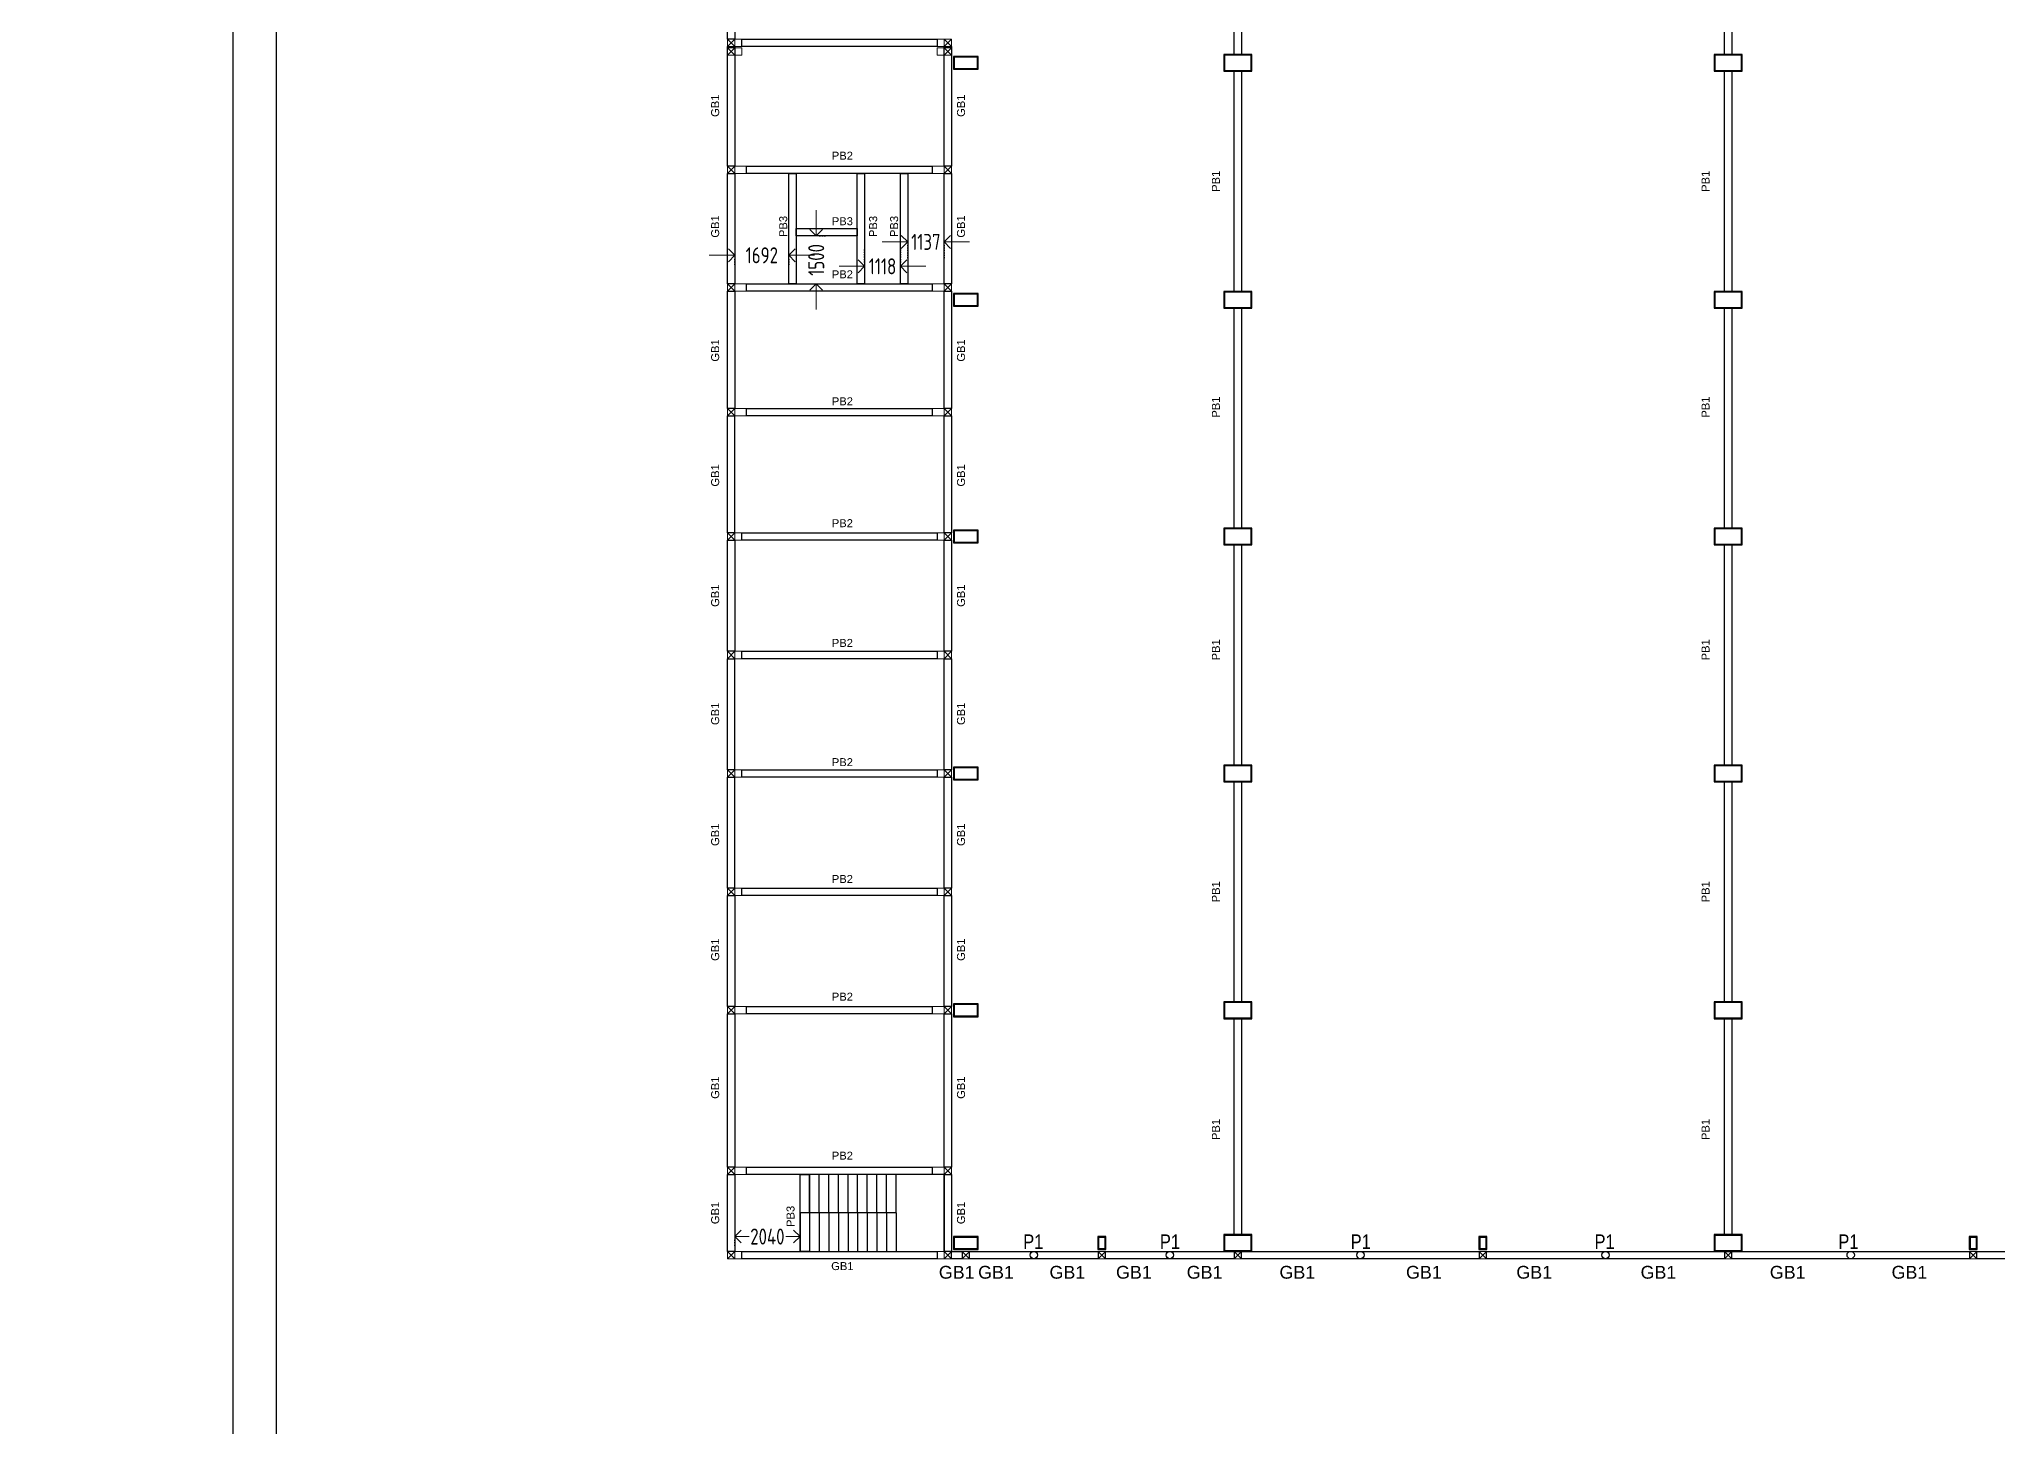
# Model space of a CAD drawing. Header units: inches. Extents: x -605 to 2991212, y -2872845 to 0.
# Drawn here: x 2440094 to 2501297, y -2107480 to -2064124 of the extents above; entities that cross this region are included whole.
import ezdxf
from ezdxf import colors
from ezdxf.entities.mleader import LeaderData, LeaderLine
from ezdxf.enums import TextEntityAlignment as Align
from ezdxf.math import Vec2, Vec3

# ---------------------------------------------------------------- set-up
doc = ezdxf.new("R2010")
doc.units = ezdxf.units.IN
doc.header["$LTSCALE"] = 600
doc.header["$MEASUREMENT"] = 0
doc.linetypes.add('DOT2', pattern=[0.125, 0, -0.125])
for name, color, linetype, lineweight in [('PV_TEXT_ROMANS', 7, 'Continuous', 0), ('rDIMension', 1, 'Continuous', 18), ('rRCC 2', 40, 'Continuous', 15), ('rSHEET', 2, 'Continuous', 30)]:
    doc.layers.add(name, color=color, linetype=linetype, lineweight=lineweight)
doc.layers.add('see level', color=2, linetype='Continuous')
doc.styles.add('DIM', font='geniso.shx', dxfattribs={"width": 0.85})
doc.styles.add('J.P', font='ARIALN.TTF')
doc.styles.get("Standard").update_dxf_attribs({"font": 'arial.ttf'})
doc.styles.add('TEXT3', font='geniso.shx')
doc.dimstyles.new('ST-100', dxfattribs={"dimscale": 100, "dimtxt": 2.5, "dimasz": 2, "dimexe": 0.18, "dimexo": 0.0625, "dimgap": 0.2, "dimtad": 0, "dimdec": 0, "dimzin": 0, "dimdsep": 46, "dimtxsty": 'DIM', "dimblk": 'OPEN90', "dimcen": 0.09, "dimclrd": 256, "dimclrt": 7, "dimadec": 0, "dimazin": 0, "dimtfac": 1, "dimtdec": 0, "dimtofl": 0, "dimtmove": 0, "dimatfit": 3, "dimldrblk": 'OPEN90', "dimfxl": 1, "dimtolj": 1, "dimtzin": 0, "dimlwd": -1, "dimarcsym": 0})

# ---------------------------------------------------------------- blocks, each defined once
blk = doc.blocks.new('_Open90')
at = {"color": 0, "linetype": 'ByBlock', "lineweight": -2}
for p, q in [((0, 0), (-1, 0)), ((-0.5, 0.5), (0, 0)), ((0, 0), (-0.5, -0.5))]:
    blk.add_line(p, q, dxfattribs=at)
blk = doc.blocks.new('*D538')
at = {"layer": 'Defpoints', "color": 0, "linetype": 'ByBlock'}
for p in [(2461829, -2070876), (2461829, -2071158), (2463521, -2071158)]:
    blk.add_point(p, dxfattribs=at)
at = {"layer": 'rDIMension'}
for p, q in [((2461429, -2070876), (2461029, -2070876)), ((2463921, -2070876), (2464321, -2070876))]:
    blk.add_line(p, q, dxfattribs=at)
at = {"layer": 'rDIMension', "color": 0, "linetype": 'DOT2', "lineweight": -2}
for p, q in [((2461829, -2071158), (2461829, -2070876)), ((2463521, -2071158), (2463521, -2070876))]:
    blk.add_line(p, q, dxfattribs=at)
at = {"layer": 'rDIMension', "linetype": 'ByBlock', "xscale": 400, "yscale": 400, "zscale": 400}
blk.add_blockref('_Open90', (2461829, -2070876), dxfattribs=at)
at = {"layer": 'rDIMension', "linetype": 'ByBlock', "xscale": 400, "yscale": 400, "zscale": 400, "rotation": 180}
blk.add_blockref('_Open90', (2463521, -2070876), dxfattribs=at)
at = {"layer": 'rDIMension', "color": 7, "linetype": 'ByBlock', "insert": (2462675, -2070876), "char_height": 500, "attachment_point": 5, "style": 'DIM'}
blk.add_mtext('\\A1;1692', dxfattribs=at)
blk = doc.blocks.new('*D539')
at = {"layer": 'Defpoints', "color": 0, "linetype": 'ByBlock'}
for p in [(2464375, -2070270), (2464642, -2070270), (2464642, -2071770)]:
    blk.add_point(p, dxfattribs=at)
at = {"layer": 'rDIMension'}
for p, q in [((2464375, -2069870), (2464375, -2069470)), ((2464375, -2072170), (2464375, -2072570))]:
    blk.add_line(p, q, dxfattribs=at)
at = {"layer": 'rDIMension', "color": 0, "linetype": 'DOT2', "lineweight": -2}
for p, q in [((2464642, -2070270), (2464375, -2070270)), ((2464642, -2071770), (2464375, -2071770))]:
    blk.add_line(p, q, dxfattribs=at)
at = {"layer": 'rDIMension', "linetype": 'ByBlock', "xscale": 400, "yscale": 400, "zscale": 400}
for p, rotation in [((2464375, -2070270), 270), ((2464375, -2071770), 90)]:
    blk.add_blockref('_Open90', p, dxfattribs=dict(at, rotation=rotation))
at = {"layer": 'rDIMension', "color": 7, "linetype": 'ByBlock', "insert": (2464375, -2071020), "char_height": 500, "attachment_point": 5, "rotation": 90, "style": 'DIM'}
blk.add_mtext('\\A1;1500', dxfattribs=at)
blk = doc.blocks.new('*D540')
at = {"layer": 'Defpoints', "color": 0, "linetype": 'ByBlock'}
for p in [(2465887, -2070704), (2467005, -2070704), (2467005, -2071221)]:
    blk.add_point(p, dxfattribs=at)
at = {"layer": 'rDIMension', "color": 0, "linetype": 'DOT2', "lineweight": -2}
for p, q in [((2465887, -2070704), (2465887, -2071221)), ((2467005, -2070704), (2467005, -2071221))]:
    blk.add_line(p, q, dxfattribs=at)
at = {"layer": 'rDIMension'}
for p, q in [((2465487, -2071221), (2465087, -2071221)), ((2467405, -2071221), (2467805, -2071221))]:
    blk.add_line(p, q, dxfattribs=at)
at = {"layer": 'rDIMension', "linetype": 'ByBlock', "xscale": 400, "yscale": 400, "zscale": 400}
blk.add_blockref('_Open90', (2465887, -2071221), dxfattribs=at)
at = {"layer": 'rDIMension', "linetype": 'ByBlock', "xscale": 400, "yscale": 400, "zscale": 400, "rotation": 180}
blk.add_blockref('_Open90', (2467005, -2071221), dxfattribs=at)
at = {"layer": 'rDIMension', "color": 7, "linetype": 'ByBlock', "insert": (2466446, -2071221), "char_height": 500, "attachment_point": 5, "style": 'DIM'}
blk.add_mtext('\\A1;1118', dxfattribs=at)
blk = doc.blocks.new('*D541')
at = {"layer": 'Defpoints', "color": 0, "linetype": 'ByBlock'}
for p in [(2468369, -2070459), (2467233, -2070945), (2468369, -2070945)]:
    blk.add_point(p, dxfattribs=at)
at = {"layer": 'rDIMension'}
for p, q in [((2466833, -2070459), (2466433, -2070459)), ((2468769, -2070459), (2469169, -2070459))]:
    blk.add_line(p, q, dxfattribs=at)
at = {"layer": 'rDIMension', "color": 0, "linetype": 'DOT2', "lineweight": -2}
for p, q in [((2467233, -2070945), (2467233, -2070459)), ((2468369, -2070945), (2468369, -2070459))]:
    blk.add_line(p, q, dxfattribs=at)
at = {"layer": 'rDIMension', "linetype": 'ByBlock', "xscale": 400, "yscale": 400, "zscale": 400}
blk.add_blockref('_Open90', (2467233, -2070459), dxfattribs=at)
at = {"layer": 'rDIMension', "linetype": 'ByBlock', "xscale": 400, "yscale": 400, "zscale": 400, "rotation": 180}
blk.add_blockref('_Open90', (2468369, -2070459), dxfattribs=at)
at = {"layer": 'rDIMension', "color": 7, "linetype": 'ByBlock', "insert": (2467801, -2070459), "char_height": 500, "attachment_point": 5, "style": 'DIM'}
blk.add_mtext('\\A1;1137', dxfattribs=at)
blk = doc.blocks.new('*D542')
at = {"layer": 'Defpoints', "color": 0, "linetype": 'ByBlock'}
for p in [(2461829, -2101535), (2461829, -2101801), (2463869, -2101801)]:
    blk.add_point(p, dxfattribs=at)
at = {"layer": 'rDIMension', "color": 0, "linetype": 'DOT2', "lineweight": -2}
for p, q in [((2461829, -2101801), (2461829, -2101535)), ((2463869, -2101801), (2463869, -2101535))]:
    blk.add_line(p, q, dxfattribs=at)
at = {"layer": 'rDIMension'}
for p, q in [((2462229, -2101535), (2462277, -2101535)), ((2463469, -2101535), (2463422, -2101535))]:
    blk.add_line(p, q, dxfattribs=at)
at = {"layer": 'rDIMension', "linetype": 'ByBlock', "xscale": 400, "yscale": 400, "zscale": 400, "rotation": 180}
blk.add_blockref('_Open90', (2461829, -2101535), dxfattribs=at)
at = {"layer": 'rDIMension', "linetype": 'ByBlock', "xscale": 400, "yscale": 400, "zscale": 400}
blk.add_blockref('_Open90', (2463869, -2101535), dxfattribs=at)
at = {"layer": 'rDIMension', "color": 7, "linetype": 'ByBlock', "insert": (2462849, -2101535), "char_height": 500, "attachment_point": 5, "style": 'DIM'}
blk.add_mtext('\\A1;2040', dxfattribs=at)
blk = doc.blocks.new('_DotBlank')
at = {"color": 0, "linetype": 'ByBlock', "lineweight": -2}
blk.add_line((-0.5, 0), (-1, 0), dxfattribs=at)
blk.add_circle((0, 0), 0.5, dxfattribs=at)

msp = doc.modelspace()

# ---------------------------------------------------------------- linework, layer by layer
at = {"color": 8, "linetype": 'ByBlock'}
for p, q in [((2463869.2, -2100797.3), (2463869.2, -2099597.3)), ((2468369.2, -2099597.3), (2463869.2, -2099597.3)), ((2464169.2, -2100797.3), (2464169.2, -2099597.3)), ((2464469.2, -2100797.3), (2464469.2, -2099597.3)), ((2464769.2, -2100797.3), (2464769.2, -2099597.3)), ((2465069.2, -2100797.3), (2465069.2, -2099597.3)), ((2465369.2, -2100797.3), (2465369.2, -2099597.3)), ((2465669.2, -2100797.3), (2465669.2, -2099597.3)), ((2465969.2, -2100797.3), (2465969.2, -2099597.3)), ((2466269.2, -2100797.3), (2466269.2, -2099597.3)), ((2466569.2, -2100797.3), (2466569.2, -2099597.3)), ((2466869.2, -2100797.3), (2466869.2, -2099597.3)), ((2468369.2, -2099597.3), (2468369.2, -2101997.3)), ((2463869.2, -2100797.3), (2463869.2, -2101997.3)), ((2466869.2, -2100797.3), (2463869.2, -2100797.3)), ((2464169.2, -2100797.3), (2464169.2, -2101997.3)), ((2464469.2, -2100797.3), (2464469.2, -2101997.3)), ((2464769.2, -2100797.3), (2464769.2, -2101997.3)), ((2465069.2, -2100797.3), (2465069.2, -2101997.3)), ((2465369.2, -2100797.3), (2465369.2, -2101997.3)), ((2465669.2, -2100797.3), (2465669.2, -2101997.3)), ((2465969.2, -2100797.3), (2465969.2, -2101997.3)), ((2466269.2, -2100797.3), (2466269.2, -2101997.3)), ((2466569.2, -2100797.3), (2466569.2, -2101997.3)), ((2466869.2, -2100797.3), (2466869.2, -2101997.3))]:
    msp.add_line(p, q, dxfattribs=at)
at = {"color": 1, "linetype": 'ByBlock'}
for points in [[(2477434.2, -2057727.4), (2477664.2, -2057727.4), (2477664.2, -2064602.4), (2477434.2, -2064602.4)], [(2492754.2, -2057727.4), (2492984.2, -2057727.4), (2492984.2, -2064602.4), (2492754.2, -2064602.4)], [(2461606, -2060462.4), (2461833.6, -2060462.4), (2461833.6, -2064123.9), (2461606, -2064123.9)], [(2461603.6, -2064353.9), (2461831.4, -2064353.9), (2461831.4, -2068095.5), (2461603.6, -2068095.5)], [(2462053.6, -2064123.9), (2468149.2, -2064123.9), (2468149.2, -2064353.9), (2462053.6, -2064353.9)], [(2468369.2, -2064353.9), (2468599.2, -2064353.9), (2468599.2, -2068095.5), (2468369.2, -2068095.5)], [(2477434.2, -2065127.4), (2477664.2, -2065127.4), (2477664.2, -2072002.4), (2477434.2, -2072002.4)], [(2492754.2, -2065127.4), (2492984.2, -2065127.4), (2492984.2, -2072002.4), (2492754.2, -2072002.4)], [(2461601.4, -2068325.5), (2461829.2, -2068325.5), (2461829.2, -2071769.9), (2461601.4, -2071769.9)], [(2462201.4, -2068095.5), (2467999.2, -2068095.5), (2467999.2, -2068325.5), (2462201.4, -2068325.5)], [(2463521.4, -2068325.5), (2463749.2, -2068325.5), (2463749.2, -2071769.9), (2463521.4, -2071769.9)], [(2465658.9, -2068325.5), (2465886.7, -2068325.5), (2465886.7, -2071769.9), (2465658.9, -2071769.9)], [(2467004.8, -2068325.5), (2467232.7, -2068325.5), (2467232.7, -2071769.9), (2467004.8, -2071769.9)], [(2468369.2, -2068325.5), (2468599.2, -2068325.5), (2468599.2, -2071769.9), (2468369.2, -2071769.9)], [(2463749.2, -2070040.1), (2465658.9, -2070040.1), (2465658.9, -2070270.1), (2463749.2, -2070270.1)], [(2461599.2, -2071999.9), (2461829.2, -2071999.9), (2461829.2, -2075659.9), (2461599.2, -2075659.9)], [(2462199.2, -2071769.9), (2467999.2, -2071769.9), (2467999.2, -2071999.9), (2462199.2, -2071999.9)], [(2468369.2, -2071999.9), (2468599.2, -2071999.9), (2468599.2, -2075659.9), (2468369.2, -2075659.9)], [(2477434.2, -2072527.4), (2477664.2, -2072527.4), (2477664.2, -2079402.4), (2477434.2, -2079402.4)], [(2492754.2, -2072527.4), (2492984.2, -2072527.4), (2492984.2, -2079402.4), (2492754.2, -2079402.4)], [(2461599.2, -2075889.9), (2461824.2, -2075889.9), (2461824.2, -2079549.9), (2461599.2, -2079549.9)], [(2462199.2, -2075659.9), (2467999.2, -2075659.9), (2467999.2, -2075889.9), (2462199.2, -2075889.9)], [(2468369.2, -2075889.9), (2468599.2, -2075889.9), (2468599.2, -2079549.9), (2468369.2, -2079549.9)], [(2462049.2, -2079549.9), (2468149.2, -2079549.9), (2468149.2, -2079779.9), (2462049.2, -2079779.9)], [(2461599.2, -2079779.9), (2461829.2, -2079779.9), (2461829.2, -2083249.9), (2461599.2, -2083249.9)], [(2468369.2, -2079779.9), (2468599.2, -2079779.9), (2468599.2, -2083249.9), (2468369.2, -2083249.9)], [(2477434.2, -2079927.4), (2477664.2, -2079927.4), (2477664.2, -2086802.4), (2477434.2, -2086802.4)], [(2492754.2, -2079927.4), (2492984.2, -2079927.4), (2492984.2, -2086802.4), (2492754.2, -2086802.4)], [(2462049.2, -2083249.9), (2468149.2, -2083249.9), (2468149.2, -2083479.9), (2462049.2, -2083479.9)], [(2461599.2, -2083479.9), (2461824.2, -2083479.9), (2461824.2, -2086949.9), (2461599.2, -2086949.9)], [(2468369.2, -2083479.9), (2468599.2, -2083479.9), (2468599.2, -2086949.9), (2468369.2, -2086949.9)], [(2462049.2, -2086949.9), (2468149.2, -2086949.9), (2468149.2, -2087179.9), (2462049.2, -2087179.9)], [(2461599.2, -2087179.9), (2461824.2, -2087179.9), (2461824.2, -2090649.9), (2461599.2, -2090649.9)], [(2468369.2, -2087179.9), (2468599.2, -2087179.9), (2468599.2, -2090649.9), (2468369.2, -2090649.9)], [(2477434.2, -2087327.4), (2477664.2, -2087327.4), (2477664.2, -2094202.4), (2477434.2, -2094202.4)], [(2492754.2, -2087327.4), (2492984.2, -2087327.4), (2492984.2, -2094202.4), (2492754.2, -2094202.4)], [(2462049.2, -2090649.9), (2468149.2, -2090649.9), (2468149.2, -2090879.9), (2462049.2, -2090879.9)], [(2461599.2, -2090879.9), (2461829.2, -2090879.9), (2461829.2, -2094349.9), (2461599.2, -2094349.9)], [(2468369.2, -2090879.9), (2468599.2, -2090879.9), (2468599.2, -2094349.9), (2468369.2, -2094349.9)], [(2462199.2, -2094349.9), (2467999.2, -2094349.9), (2467999.2, -2094579.9), (2462199.2, -2094579.9)], [(2461829.2, -2099367.3), (2461599.2, -2099367.3), (2461599.2, -2094579.9), (2461829.2, -2094579.9)], [(2468369.2, -2094579.9), (2468599.2, -2094579.9), (2468599.2, -2099367.3), (2468369.2, -2099367.3)], [(2477434.2, -2094727.4), (2477664.2, -2094727.4), (2477664.2, -2101472.3), (2477434.2, -2101472.3)], [(2492754.2, -2094727.4), (2492984.2, -2094727.4), (2492984.2, -2101472.3), (2492754.2, -2101472.3)], [(2461829.2, -2101997.3), (2461599.2, -2101997.3), (2461599.2, -2099597.3), (2461829.2, -2099597.3)], [(2462199.2, -2099367.3), (2467999.2, -2099367.3), (2467999.2, -2099597.3), (2462199.2, -2099597.3)], [(2463869.2, -2099597.3), (2464169.2, -2099597.3), (2464169.2, -2101997.3), (2463869.2, -2101997.3)], [(2468369.2, -2099597.3), (2468599.2, -2099597.3), (2468599.2, -2101997.3), (2468369.2, -2101997.3)], [(2462049.2, -2101997.3), (2468149.2, -2101997.3), (2468149.2, -2102227.3), (2462049.2, -2102227.3)], [(2468599.2, -2101997.3), (2468934.2, -2101997.3), (2468934.2, -2102227.3), (2468599.2, -2102227.3)], [(2468599.2, -2101997.3), (2468934.2, -2101997.3), (2468934.2, -2102227.3), (2468599.2, -2102227.3)], [(2469164.2, -2101997.3), (2473184.2, -2101997.3), (2473184.2, -2102227.3), (2469164.2, -2102227.3)], [(2473414.2, -2101997.3), (2477434.2, -2101997.3), (2477434.2, -2102227.3), (2473414.2, -2102227.3)], [(2477664.2, -2101997.3), (2485094.2, -2101997.3), (2485094.2, -2102227.3), (2477664.2, -2102227.3)], [(2485324.2, -2101997.3), (2492754.2, -2101997.3), (2492754.2, -2102227.3), (2485324.2, -2102227.3)], [(2492984.2, -2101997.3), (2500414.2, -2101997.3), (2500414.2, -2102227.3), (2492984.2, -2102227.3)], [(2500644.2, -2101997.3), (2508074.2, -2101997.3), (2508074.2, -2102227.3), (2500644.2, -2102227.3)]]:
    msp.add_lwpolyline(points, close=True, dxfattribs=at)
at = {"color": 6, "linetype": 'ByBlock'}
for points in [[(2469434.2, -2065064.9), (2469434.2, -2064664.9), (2468664.2, -2064664.9), (2468664.2, -2065064.9)], [(2477989.2, -2065127.4), (2477989.2, -2064602.4), (2477109.2, -2064602.4), (2477109.2, -2065127.4)], [(2493309.2, -2065127.4), (2493309.2, -2064602.4), (2492429.2, -2064602.4), (2492429.2, -2065127.4)], [(2469434.2, -2072464.9), (2469434.2, -2072064.9), (2468664.2, -2072064.9), (2468664.2, -2072464.9)], [(2477989.2, -2072527.4), (2477989.2, -2072002.4), (2477109.2, -2072002.4), (2477109.2, -2072527.4)], [(2493309.2, -2072527.4), (2493309.2, -2072002.4), (2492429.2, -2072002.4), (2492429.2, -2072527.4)], [(2469434.2, -2079864.9), (2469434.2, -2079464.9), (2468664.2, -2079464.9), (2468664.2, -2079864.9)], [(2477989.2, -2079927.4), (2477989.2, -2079402.4), (2477109.2, -2079402.4), (2477109.2, -2079927.4)], [(2493309.2, -2079927.4), (2493309.2, -2079402.4), (2492429.2, -2079402.4), (2492429.2, -2079927.4)], [(2469434.2, -2087264.9), (2469434.2, -2086864.9), (2468664.2, -2086864.9), (2468664.2, -2087264.9)], [(2477989.2, -2087327.4), (2477989.2, -2086802.4), (2477109.2, -2086802.4), (2477109.2, -2087327.4)], [(2493309.2, -2087327.4), (2493309.2, -2086802.4), (2492429.2, -2086802.4), (2492429.2, -2087327.4)], [(2469434.2, -2094664.9), (2469434.2, -2094264.9), (2468664.2, -2094264.9), (2468664.2, -2094664.9)], [(2477989.2, -2094727.4), (2477989.2, -2094202.4), (2477109.2, -2094202.4), (2477109.2, -2094727.4)], [(2493309.2, -2094727.4), (2493309.2, -2094202.4), (2492429.2, -2094202.4), (2492429.2, -2094727.4)], [(2469434.2, -2101934.8), (2469434.2, -2101534.8), (2468664.2, -2101534.8), (2468664.2, -2101934.8)], [(2469434.2, -2101934.8), (2469434.2, -2101534.8), (2468664.2, -2101534.8), (2468664.2, -2101934.8)], [(2473424.2, -2101534.8), (2473174.2, -2101534.8), (2473174.2, -2101934.8), (2473424.2, -2101934.8)], [(2477989.2, -2101997.3), (2477989.2, -2101472.3), (2477109.2, -2101472.3), (2477109.2, -2101997.3)], [(2485334.2, -2101534.8), (2485084.2, -2101534.8), (2485084.2, -2101934.8), (2485334.2, -2101934.8)], [(2493309.2, -2101997.3), (2493309.2, -2101472.3), (2492429.2, -2101472.3), (2492429.2, -2101997.3)], [(2500654.2, -2101534.8), (2500404.2, -2101534.8), (2500404.2, -2101934.8), (2500654.2, -2101934.8)]]:
    msp.add_lwpolyline(points, close=True, dxfattribs=at)
at = {"color": 3, "linetype": 'ByBlock'}
for points in [[(2469409.2, -2065039.9), (2469409.2, -2064689.9), (2468689.2, -2064689.9), (2468689.2, -2065039.9)], [(2477964.2, -2065102.4), (2477964.2, -2064627.4), (2477134.2, -2064627.4), (2477134.2, -2065102.4)], [(2493284.2, -2065102.4), (2493284.2, -2064627.4), (2492454.2, -2064627.4), (2492454.2, -2065102.4)], [(2469409.2, -2072439.9), (2469409.2, -2072089.9), (2468689.2, -2072089.9), (2468689.2, -2072439.9)], [(2477964.2, -2072502.4), (2477964.2, -2072027.4), (2477134.2, -2072027.4), (2477134.2, -2072502.4)], [(2493284.2, -2072502.4), (2493284.2, -2072027.4), (2492454.2, -2072027.4), (2492454.2, -2072502.4)], [(2469409.2, -2079839.9), (2469409.2, -2079489.9), (2468689.2, -2079489.9), (2468689.2, -2079839.9)], [(2477964.2, -2079902.4), (2477964.2, -2079427.4), (2477134.2, -2079427.4), (2477134.2, -2079902.4)], [(2493284.2, -2079902.4), (2493284.2, -2079427.4), (2492454.2, -2079427.4), (2492454.2, -2079902.4)], [(2469409.2, -2087239.9), (2469409.2, -2086889.9), (2468689.2, -2086889.9), (2468689.2, -2087239.9)], [(2477964.2, -2087302.4), (2477964.2, -2086827.4), (2477134.2, -2086827.4), (2477134.2, -2087302.4)], [(2493284.2, -2087302.4), (2493284.2, -2086827.4), (2492454.2, -2086827.4), (2492454.2, -2087302.4)], [(2469409.2, -2094639.9), (2469409.2, -2094289.9), (2468689.2, -2094289.9), (2468689.2, -2094639.9)], [(2477964.2, -2094702.4), (2477964.2, -2094227.4), (2477134.2, -2094227.4), (2477134.2, -2094702.4)], [(2493284.2, -2094702.4), (2493284.2, -2094227.4), (2492454.2, -2094227.4), (2492454.2, -2094702.4)], [(2469409.2, -2101909.8), (2469409.2, -2101559.8), (2468689.2, -2101559.8), (2468689.2, -2101909.8)], [(2469409.2, -2101909.8), (2469409.2, -2101559.8), (2468689.2, -2101559.8), (2468689.2, -2101909.8)], [(2473399.2, -2101559.8), (2473199.2, -2101559.8), (2473199.2, -2101909.8), (2473399.2, -2101909.8)], [(2477964.2, -2101972.3), (2477964.2, -2101497.3), (2477134.2, -2101497.3), (2477134.2, -2101972.3)], [(2485309.2, -2101559.8), (2485109.2, -2101559.8), (2485109.2, -2101909.8), (2485309.2, -2101909.8)], [(2493284.2, -2101972.3), (2493284.2, -2101497.3), (2492454.2, -2101497.3), (2492454.2, -2101972.3)], [(2500629.2, -2101559.8), (2500429.2, -2101559.8), (2500429.2, -2101909.8), (2500629.2, -2101909.8)]]:
    msp.add_lwpolyline(points, close=True, dxfattribs=at)
at = {"color": 8, "linetype": 'ByBlock'}
for centre in [(2471174.2, -2102112.3), (2475424.2, -2102112.3), (2481379.2, -2102112.3), (2489039.2, -2102112.3), (2489039.2, -2102112.3), (2496699.2, -2102112.3), (2496699.2, -2102112.3)]:
    msp.add_circle(centre, 115, dxfattribs=at)
at = {"layer": 'rRCC 2', "color": 6}
for p, q in [((2461603.6, -2064123.9), (2461833.6, -2064353.9)), ((2461603.6, -2064353.9), (2461833.6, -2064123.9)), ((2468599.2, -2064123.9), (2468369.2, -2064353.9)), ((2468599.2, -2064353.9), (2468369.2, -2064123.9)), ((2461599.2, -2064393.9), (2461829.2, -2064623.9)), ((2461599.2, -2064623.9), (2461829.2, -2064393.9)), ((2468599.2, -2064393.9), (2468369.2, -2064623.9)), ((2468599.2, -2064623.9), (2468369.2, -2064393.9)), ((2461601.4, -2068095.5), (2461831.4, -2068325.5)), ((2461601.4, -2068325.5), (2461831.4, -2068095.5)), ((2468599.2, -2068095.5), (2468369.2, -2068325.5)), ((2468599.2, -2068325.5), (2468369.2, -2068095.5)), ((2461599.2, -2071769.9), (2461829.2, -2071999.9)), ((2461599.2, -2071999.9), (2461829.2, -2071769.9)), ((2468599.2, -2071769.9), (2468369.2, -2071999.9)), ((2468599.2, -2071999.9), (2468369.2, -2071769.9)), ((2461599.2, -2075659.9), (2461829.2, -2075889.9)), ((2461599.2, -2075889.9), (2461829.2, -2075659.9)), ((2468599.2, -2075659.9), (2468369.2, -2075889.9)), ((2468599.2, -2075889.9), (2468369.2, -2075659.9)), ((2461599.2, -2079549.9), (2461829.2, -2079779.9)), ((2461599.2, -2079779.9), (2461829.2, -2079549.9)), ((2468599.2, -2079549.9), (2468369.2, -2079779.9)), ((2468599.2, -2079779.9), (2468369.2, -2079549.9)), ((2461599.2, -2083249.9), (2461829.2, -2083479.9)), ((2461599.2, -2083479.9), (2461829.2, -2083249.9)), ((2468599.2, -2083249.9), (2468369.2, -2083479.9)), ((2468599.2, -2083479.9), (2468369.2, -2083249.9)), ((2461599.2, -2086949.9), (2461829.2, -2087179.9)), ((2461599.2, -2087179.9), (2461829.2, -2086949.9)), ((2468599.2, -2086949.9), (2468369.2, -2087179.9)), ((2468599.2, -2087179.9), (2468369.2, -2086949.9)), ((2461599.2, -2090649.9), (2461829.2, -2090879.9)), ((2461599.2, -2090879.9), (2461829.2, -2090649.9)), ((2468599.2, -2090649.9), (2468369.2, -2090879.9)), ((2468599.2, -2090879.9), (2468369.2, -2090649.9)), ((2461599.2, -2094349.9), (2461829.2, -2094579.9)), ((2461599.2, -2094579.9), (2461829.2, -2094349.9)), ((2468599.2, -2094349.9), (2468369.2, -2094579.9)), ((2468599.2, -2094579.9), (2468369.2, -2094349.9)), ((2461599.2, -2099367.3), (2461829.2, -2099597.3)), ((2461599.2, -2099597.3), (2461829.2, -2099367.3)), ((2468599.2, -2099367.3), (2468369.2, -2099597.3)), ((2468599.2, -2099597.3), (2468369.2, -2099367.3)), ((2461599.2, -2101997.3), (2461829.2, -2102227.3)), ((2461599.2, -2102227.3), (2461829.2, -2101997.3)), ((2468599.2, -2101997.3), (2468369.2, -2102227.3)), ((2468599.2, -2102227.3), (2468369.2, -2101997.3)), ((2469164.2, -2101997.3), (2468934.2, -2102227.3)), ((2469164.2, -2102227.3), (2468934.2, -2101997.3)), ((2469164.2, -2101997.3), (2468934.2, -2102227.3)), ((2469164.2, -2102227.3), (2468934.2, -2101997.3)), ((2473414.2, -2101997.3), (2473184.2, -2102227.3)), ((2473414.2, -2102227.3), (2473184.2, -2101997.3)), ((2477664.2, -2101997.3), (2477434.2, -2102227.3)), ((2477664.2, -2102227.3), (2477434.2, -2101997.3)), ((2485324.2, -2101997.3), (2485094.2, -2102227.3)), ((2485324.2, -2102227.3), (2485094.2, -2101997.3)), ((2492984.2, -2101997.3), (2492754.2, -2102227.3)), ((2492984.2, -2102227.3), (2492754.2, -2101997.3)), ((2500644.2, -2101997.3), (2500414.2, -2102227.3)), ((2500644.2, -2102227.3), (2500414.2, -2101997.3))]:
    msp.add_line(p, q, dxfattribs=at)
for points in [[(2461603.6, -2064353.9), (2461603.6, -2064123.9), (2462053.6, -2064123.9), (2462053.6, -2064353.9)], [(2461603.6, -2064123.9), (2461833.6, -2064123.9), (2461833.6, -2064353.9), (2461603.6, -2064353.9)], [(2468599.2, -2064353.9), (2468599.2, -2064123.9), (2468149.2, -2064123.9), (2468149.2, -2064353.9)], [(2468599.2, -2064123.9), (2468369.2, -2064123.9), (2468369.2, -2064353.9), (2468599.2, -2064353.9)], [(2461599.2, -2064623.9), (2461599.2, -2064393.9), (2462049.2, -2064393.9), (2462049.2, -2064623.9)], [(2461599.2, -2064393.9), (2461829.2, -2064393.9), (2461829.2, -2064623.9), (2461599.2, -2064623.9)], [(2468599.2, -2064623.9), (2468599.2, -2064393.9), (2468149.2, -2064393.9), (2468149.2, -2064623.9)], [(2468599.2, -2064393.9), (2468369.2, -2064393.9), (2468369.2, -2064623.9), (2468599.2, -2064623.9)], [(2461601.4, -2068325.5), (2461601.4, -2068095.5), (2462201.4, -2068095.5), (2462201.4, -2068325.5)], [(2461601.4, -2068095.5), (2461831.4, -2068095.5), (2461831.4, -2068325.5), (2461601.4, -2068325.5)], [(2468599.2, -2068325.5), (2468599.2, -2068095.5), (2467999.2, -2068095.5), (2467999.2, -2068325.5)], [(2468599.2, -2068095.5), (2468369.2, -2068095.5), (2468369.2, -2068325.5), (2468599.2, -2068325.5)], [(2461599.2, -2071999.9), (2461599.2, -2071769.9), (2462199.2, -2071769.9), (2462199.2, -2071999.9)], [(2461599.2, -2071769.9), (2461829.2, -2071769.9), (2461829.2, -2071999.9), (2461599.2, -2071999.9)], [(2468599.2, -2071999.9), (2468599.2, -2071769.9), (2467999.2, -2071769.9), (2467999.2, -2071999.9)], [(2468599.2, -2071769.9), (2468369.2, -2071769.9), (2468369.2, -2071999.9), (2468599.2, -2071999.9)], [(2461599.2, -2075889.9), (2461599.2, -2075659.9), (2462199.2, -2075659.9), (2462199.2, -2075889.9)], [(2461599.2, -2075659.9), (2461829.2, -2075659.9), (2461829.2, -2075889.9), (2461599.2, -2075889.9)], [(2468599.2, -2075889.9), (2468599.2, -2075659.9), (2467999.2, -2075659.9), (2467999.2, -2075889.9)], [(2468599.2, -2075659.9), (2468369.2, -2075659.9), (2468369.2, -2075889.9), (2468599.2, -2075889.9)], [(2461599.2, -2079779.9), (2461599.2, -2079549.9), (2462049.2, -2079549.9), (2462049.2, -2079779.9)], [(2461599.2, -2079549.9), (2461829.2, -2079549.9), (2461829.2, -2079779.9), (2461599.2, -2079779.9)], [(2468599.2, -2079779.9), (2468599.2, -2079549.9), (2468149.2, -2079549.9), (2468149.2, -2079779.9)], [(2468599.2, -2079549.9), (2468369.2, -2079549.9), (2468369.2, -2079779.9), (2468599.2, -2079779.9)], [(2461599.2, -2083479.9), (2461599.2, -2083249.9), (2462049.2, -2083249.9), (2462049.2, -2083479.9)], [(2461599.2, -2083249.9), (2461829.2, -2083249.9), (2461829.2, -2083479.9), (2461599.2, -2083479.9)], [(2468599.2, -2083479.9), (2468599.2, -2083249.9), (2468149.2, -2083249.9), (2468149.2, -2083479.9)], [(2468599.2, -2083249.9), (2468369.2, -2083249.9), (2468369.2, -2083479.9), (2468599.2, -2083479.9)], [(2461599.2, -2087179.9), (2461599.2, -2086949.9), (2462049.2, -2086949.9), (2462049.2, -2087179.9)], [(2461599.2, -2086949.9), (2461829.2, -2086949.9), (2461829.2, -2087179.9), (2461599.2, -2087179.9)], [(2468599.2, -2087179.9), (2468599.2, -2086949.9), (2468149.2, -2086949.9), (2468149.2, -2087179.9)], [(2468599.2, -2086949.9), (2468369.2, -2086949.9), (2468369.2, -2087179.9), (2468599.2, -2087179.9)], [(2461599.2, -2090879.9), (2461599.2, -2090649.9), (2462049.2, -2090649.9), (2462049.2, -2090879.9)], [(2461599.2, -2090649.9), (2461829.2, -2090649.9), (2461829.2, -2090879.9), (2461599.2, -2090879.9)], [(2468599.2, -2090879.9), (2468599.2, -2090649.9), (2468149.2, -2090649.9), (2468149.2, -2090879.9)], [(2468599.2, -2090649.9), (2468369.2, -2090649.9), (2468369.2, -2090879.9), (2468599.2, -2090879.9)], [(2461599.2, -2094579.9), (2461599.2, -2094349.9), (2462199.2, -2094349.9), (2462199.2, -2094579.9)], [(2461599.2, -2094349.9), (2461829.2, -2094349.9), (2461829.2, -2094579.9), (2461599.2, -2094579.9)], [(2468599.2, -2094579.9), (2468599.2, -2094349.9), (2467999.2, -2094349.9), (2467999.2, -2094579.9)], [(2468599.2, -2094349.9), (2468369.2, -2094349.9), (2468369.2, -2094579.9), (2468599.2, -2094579.9)], [(2461599.2, -2099597.3), (2461599.2, -2099367.3), (2462199.2, -2099367.3), (2462199.2, -2099597.3)], [(2461599.2, -2099367.3), (2461829.2, -2099367.3), (2461829.2, -2099597.3), (2461599.2, -2099597.3)], [(2468599.2, -2099597.3), (2468599.2, -2099367.3), (2467999.2, -2099367.3), (2467999.2, -2099597.3)], [(2468599.2, -2099367.3), (2468369.2, -2099367.3), (2468369.2, -2099597.3), (2468599.2, -2099597.3)], [(2461599.2, -2102227.3), (2461599.2, -2101997.3), (2462049.2, -2101997.3), (2462049.2, -2102227.3)], [(2461599.2, -2101997.3), (2461829.2, -2101997.3), (2461829.2, -2102227.3), (2461599.2, -2102227.3)], [(2468599.2, -2102227.3), (2468599.2, -2101997.3), (2468149.2, -2101997.3), (2468149.2, -2102227.3)], [(2468599.2, -2101997.3), (2468369.2, -2101997.3), (2468369.2, -2102227.3), (2468599.2, -2102227.3)], [(2469164.2, -2101997.3), (2468934.2, -2101997.3), (2468934.2, -2102227.3), (2469164.2, -2102227.3)], [(2469164.2, -2101997.3), (2468934.2, -2101997.3), (2468934.2, -2102227.3), (2469164.2, -2102227.3)], [(2473414.2, -2101997.3), (2473184.2, -2101997.3), (2473184.2, -2102227.3), (2473414.2, -2102227.3)], [(2477664.2, -2101997.3), (2477434.2, -2101997.3), (2477434.2, -2102227.3), (2477664.2, -2102227.3)], [(2485324.2, -2101997.3), (2485094.2, -2101997.3), (2485094.2, -2102227.3), (2485324.2, -2102227.3)], [(2492984.2, -2101997.3), (2492754.2, -2101997.3), (2492754.2, -2102227.3), (2492984.2, -2102227.3)], [(2500644.2, -2101997.3), (2500414.2, -2101997.3), (2500414.2, -2102227.3), (2500644.2, -2102227.3)]]:
    msp.add_lwpolyline(points, close=True, dxfattribs=at)
at = {"layer": 'rSHEET'}
msp.add_lwpolyline([(2546706, -2154960.9), (2546706, -2012738.5), (2446144.6, -2012738.5), (2446144.6, -2154960.9)], close=True, dxfattribs=at)
msp.add_lwpolyline([(2545354, -2152590.5), (2545354, -2015108.9, 0.4142136), (2544338.1, -2014093), (2448512.4, -2014093, 0.4142136), (2447496.6, -2015108.9), (2447496.6, -2152590.5, 0.4142136), (2448512.4, -2153606.4), (2544338.1, -2153606.4, 0.4142136)], format="xyb", close=True, dxfattribs=at)
at = {"layer": 'see level', "color": 4, "linetype": 'ByBlock', "lineweight": 20}
msp.add_line((2461829.2, -2071769.9), (2461599.2, -2071769.9), dxfattribs=at)

# ---------------------------------------------------------------- texts
at = {"layer": 'PV_TEXT_ROMANS', "char_height": 450, "width": 2135.966, "attachment_point": 1, "style": 'J.P'}
for insert in [(2470090.2, -2101469), (2474361.3, -2101469), (2480321.4, -2101469), (2487941, -2101469), (2495560.3, -2101469)]:
    msp.add_mtext('\\pxqc;P1', dxfattribs=dict(at, insert=insert))
at = {"layer": 'rRCC 2'}
for s, p in [('GB1', (2461216.7, -2066203.5)), ('GB1', (2468899, -2066203.5)), ('PB1', (2476862.7, -2068563.8)), ('PB1', (2492163.9, -2068563.8)), ('GB1', (2461216.7, -2069976.3)), ('PB3', (2463343.1, -2069976.3)), ('PB3', (2466153.3, -2069976.3)), ('PB3', (2466808, -2069976.3)), ('GB1', (2468899, -2069976.3)), ('GB1', (2461216.7, -2073850.1)), ('GB1', (2468899, -2073850.1)), ('PB1', (2476862.7, -2075618.1)), ('PB1', (2492163.9, -2075618.1)), ('GB1', (2461216.7, -2077753.4)), ('GB1', (2468899, -2077753.4)), ('GB1', (2461216.7, -2081512.6)), ('GB1', (2468899, -2081512.6)), ('PB1', (2476862.7, -2083202.9)), ('PB1', (2492163.9, -2083202.9)), ('GB1', (2461216.7, -2085203.4)), ('GB1', (2468899, -2085203.4)), ('GB1', (2461216.7, -2088981.9)), ('GB1', (2468899, -2088981.9)), ('PB1', (2476862.7, -2090761.8)), ('PB1', (2492163.9, -2090761.8)), ('GB1', (2461216.7, -2092573.3)), ('GB1', (2468899, -2092573.3)), ('GB1', (2461216.7, -2096883.2)), ('GB1', (2468899, -2096883.2)), ('PB1', (2476862.7, -2098188.3)), ('PB1', (2492163.9, -2098188.3)), ('GB1', (2461216.7, -2100798.2)), ('GB1', (2468899, -2100798.2)), ('PB3', (2463571.5, -2100904.7))]:
    msp.add_text(s, height=250, rotation=90, dxfattribs=at).set_placement(p, align=Align.MIDDLE_CENTER)
for s, height, p in [('PB2', 250, (2465191.8, -2067763.9)), ('PB3', 250, (2465191.8, -2069812)), ('PB2', 250, (2465191.8, -2071470.7)), ('PB2', 250, (2465191.8, -2075438.3)), ('PB2', 250, (2465191.8, -2079246.2)), ('PB2', 250, (2465191.8, -2082987.8)), ('PB2', 250, (2465191.8, -2086712.8)), ('PB2', 250, (2465191.8, -2090363)), ('PB2', 250, (2465191.8, -2094039.7)), ('PB2', 250, (2465191.8, -2099007.2)), ('GB1', 250, (2465191.8, -2102457.9)), ('GB1', 400, (2468765, -2102651.4)), ('GB1', 400, (2469992.7, -2102651.4)), ('GB1', 400, (2472222.5, -2102651.4)), ('GB1', 400, (2474301.2, -2102651.4)), ('GB1', 400, (2476510.9, -2102651.4)), ('GB1', 400, (2479408.5, -2102651.4)), ('GB1', 400, (2483363.1, -2102651.4)), ('GB1', 400, (2486810.4, -2102651.4)), ('GB1', 400, (2490692.4, -2102651.4)), ('GB1', 400, (2494730.4, -2102651.4)), ('GB1', 400, (2498535.2, -2102651.4))]:
    msp.add_text(s, height=height, dxfattribs=at).set_placement(p, align=Align.MIDDLE_CENTER)

# ---------------------------------------------------------------- dimensions: what is measured, and where the dimension line sits
at = {"layer": 'rDIMension', "color": 1, "linetype": 'ByBlock'}
dim = msp.add_linear_dim(base=(2464375.5, -2070270.1), p1=(2464641.7, -2071769.9), p2=(2464641.7, -2070270.1), angle=90, dimstyle='ST-100', override={"dimtxt": 5, "dimasz": 4, "dimexe": 0, "dimexo": 0, "dimblk": 'Open90', "dimtmove": 1, "dimfxl": 1.25, "dimtfillclr": 256, "dimarcsym": 2}, dxfattribs=at)
dim.commit()
dim.dimension.update_dxf_attribs({"geometry": '*D539', "text_midpoint": (2464375.5, -2071020)})
for base, p1, p2, picture, middle in [((2468369.242, -2070459.4953), (2467232.6678, -2070944.9297), (2468369.242, -2070944.9297), '*D541', (2467800.9549, -2070459.4953)), ((2461829.2, -2070876), (2463521.4, -2071157.9), (2461829.2, -2071157.9), '*D538', (2462675.3, -2070876)), ((2467004.8, -2071220.5), (2465886.7, -2070703.8), (2467004.8, -2070703.8), '*D540', (2466445.8, -2071220.5)), ((2461829.2, -2101535), (2463869.2, -2101801.3), (2461829.2, -2101801.3), '*D542', (2462849.2, -2101535))]:
    dim = msp.add_linear_dim(base=base, p1=p1, p2=p2, dimstyle='ST-100', override={"dimtxt": 5, "dimasz": 4, "dimexe": 0, "dimexo": 0, "dimblk": 'Open90', "dimtmove": 1, "dimfxl": 1.25, "dimtfillclr": 256, "dimarcsym": 2}, dxfattribs=at)
    dim.commit()
    dim.dimension.update_dxf_attribs({"geometry": picture, "text_midpoint": middle})

# ---------------------------------------------------------------- leaders
at = {"layer": 'rRCC 2', "color": 7}
ml = msp.add_multileader_mtext('Standard', dxfattribs=at)
ml.set_content('\\A1;\\W0.85;(a)4-12# ', color=7, style='TEXT3')
ml.set_leader_properties(color=256, linetype='ByLayer', lineweight=-1)
ml.set_arrow_properties(name='DOTBLANK')
ml.build(insert=Vec2(0, 0))
ml.multileader.update_dxf_attribs({"text_top_attachment_type": 0, "text_bottom_attachment_type": 0, "dogleg_length": 7.47, "arrow_head_size": 187.5, "scale": 75})
ctx = ml.context
ctx.base_point, ctx.scale, ctx.char_height, ctx.arrow_head_size, ctx.landing_gap_size, ctx.plane_origin = Vec3(2449102.6, -2386705.8), 75, 250, 187.5, 6.75, Vec3(2444752.6, -2386753.7)
ctx.text_align_type = 2
notes = []
notes.append((ctx, [(0, (0, 0, 0), (0, 0), (1, 0), 1, [])]))
ctx.mtext.insert, ctx.mtext.alignment, ctx.mtext.flow_direction = Vec3(2450129.2, -2386574.5), 3, 5
ml = msp.add_multileader_mtext('Standard', dxfattribs=at)
ml.set_content('\\A1;\\W0.85;(a)4-12# ', color=7, style='TEXT3')
ml.set_leader_properties(color=256, linetype='ByLayer', lineweight=-1)
ml.set_arrow_properties(name='DOTBLANK')
ml.build(insert=Vec2(0, 0))
ml.multileader.update_dxf_attribs({"text_top_attachment_type": 0, "text_bottom_attachment_type": 0, "dogleg_length": 7.47, "arrow_head_size": 187.5, "scale": 75})
ctx = ml.context
ctx.base_point, ctx.scale, ctx.char_height, ctx.arrow_head_size, ctx.landing_gap_size, ctx.plane_origin = Vec3(2474235.5, -2625457.1), 75, 250, 187.5, 6.75, Vec3(2469885.5, -2625505)
ctx.text_align_type = 2
notes.append((ctx, [(0, (0, 0, 0), (0, 0), (1, 0), 1, [])]))
ctx.mtext.insert, ctx.mtext.alignment, ctx.mtext.flow_direction = Vec3(2475262.2, -2625325.8), 3, 5
for ctx, leaders in notes:
    for number, flags, end, landing, length, lines in leaders:
        leader = LeaderData()
        leader.index, (leader.has_last_leader_line, leader.has_dogleg_vector, leader.attachment_direction) = number, flags
        leader.last_leader_point, leader.dogleg_vector, leader.dogleg_length = Vec3(end), Vec3(landing), length
        for number, points, colour, breaks in lines:
            line = LeaderLine()
            line.index, line.vertices, line.color, line.breaks = number, Vec3.list(points), colors.encode_raw_color(colour), breaks
            leader.lines.append(line)
        ctx.leaders.append(leader)

doc.saveas('drawing.dxf')
